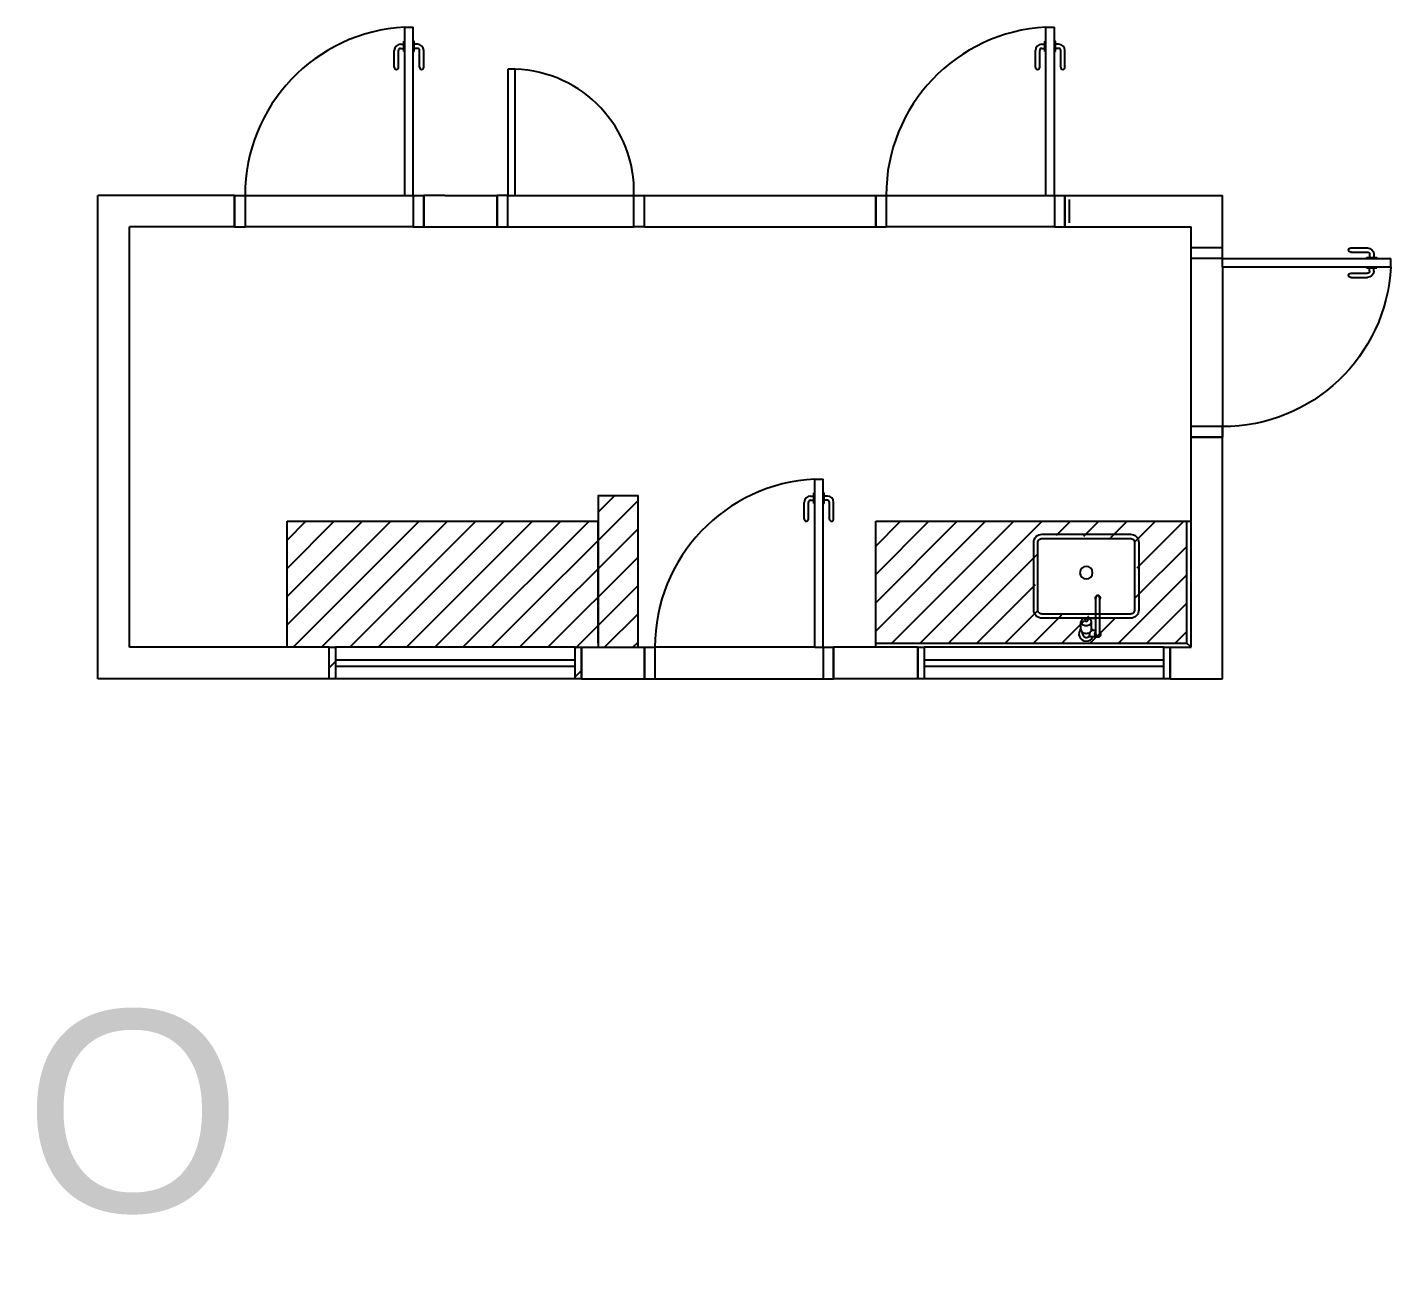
# Model space of a CAD drawing. Extents: x -36 to 357, y 137 to 237.
# Drawn here: x 41.98 to 48.47, y 165.79 to 171.72 of the extents above; entities that cross this region are included whole.
import ezdxf

# ---------------------------------------------------------------- set-up
doc = ezdxf.new("R2010")
doc.units = 0
doc.header["$LTSCALE"] = 0.01
doc.layers.get('0').update_dxf_attribs({"linetype": 'CONTINUOUS'})
for name, color, linetype in [('01', 1, 'CONTINUOUS'), ('A-PORTA', 3, 'CONTINUOUS'), ('AR-ALV', 5, 'CONTINUOUS'), ('ARQ-EQP-VISTA', 1, 'CONTINUOUS')]:
    doc.layers.add(name, color=color, linetype=linetype)
doc.styles.get("Standard").update_dxf_attribs({"font": 'ARIALUNI.TTF'})
pattern_1 = [(45, (-0.80415, -0.82486), (-0.06735192, 0.06735192), [])]

# ---------------------------------------------------------------- blocks, each defined once
blk = doc.blocks.new('cuba50x40')
at = {"layer": 'ARQ-EQP-VISTA'}
for points in [[(0.5625, 0.04), (0.5625, 0.36, 0.414214), (0.5225, 0.4), (0.1025, 0.4, 0.414214), (0.0625, 0.36), (0.0625, 0.04, 0.414214), (0.1025, 0), (0.5225, 0, 0.414214)], [(0.5425, 0.04), (0.5425, 0.36, 0.414214), (0.5225, 0.38), (0.1025, 0.38, 0.414214), (0.0825, 0.36), (0.0825, 0.04, 0.414214), (0.1025, 0.02), (0.5225, 0.02, 0.414214)]]:
    blk.add_lwpolyline(points, format="xyb", close=True, dxfattribs=at)
blk.add_circle((0.3125, 0.1832), 0.03, dxfattribs=at)
blk = doc.blocks.new('P-PM801')
at = {"layer": 'A-PORTA', "color": 0}
for p, q in [((-0.09, 0.15), (-0.09, 0.95)), ((-0.09, 0.95), (-0.05, 0.95)), ((-0.05, 0.15), (-0.05, 0.95)), ((-0.9, 0.15), (-0.9, 0)), ((-0.9, 0.15), (-0.85, 0.15)), ((-0.85, 0.15), (-0.85, 0)), ((-0.09, 0.15), (-0.05, 0.15)), ((-0.05, 0.15), (-0.05, 0)), ((-0.05, 0.15), (0, 0.15)), ((0, 0.15), (0, 0)), ((-0.05, 0), (0, 0)), ((-0.9, 0), (-0.85, 0))]:
    blk.add_line(p, q, dxfattribs=at)
at = {"layer": 'A-PORTA', "color": 1}
for p, q in [((-0.11, 0.8696), (-0.095, 0.8696)), ((-0.11, 0.8496), (-0.095, 0.8496)), ((-0.095, 0.8346), (-0.095, 0.8846)), ((-0.095, 0.8846), (-0.09, 0.8846)), ((-0.045, 0.8846), (-0.05, 0.8846)), ((-0.045, 0.8346), (-0.045, 0.8846)), ((-0.03, 0.8696), (-0.045, 0.8696)), ((-0.03, 0.8496), (-0.045, 0.8496)), ((-0.14, 0.7596), (-0.14, 0.8396)), ((-0.12, 0.7596), (-0.12, 0.8396)), ((-0.095, 0.8346), (-0.09, 0.8346)), ((-0.045, 0.8346), (-0.05, 0.8346)), ((-0.02, 0.7596), (-0.02, 0.8396)), ((0, 0.7596), (0, 0.8396))]:
    blk.add_line(p, q, dxfattribs=at)
for centre, radius, start, end in [((-0.05, 0.151), 0.8, 92.86598, 180.07166), ((-0.11, 0.8396), 0.03, 90, 180), ((-0.11, 0.8396), 0.01, 90, 180), ((-0.03, 0.8396), 0.03, 0, 90), ((-0.03, 0.8396), 0.01, 0, 90), ((-0.13, 0.7596), 0.01, 180, 0), ((-0.01, 0.7596), 0.01, 180, 360)]:
    blk.add_arc(centre, radius, start, end, dxfattribs=at)

msp = doc.modelspace()

# ---------------------------------------------------------------- hatches: boundary and pattern name
at = {"layer": '01'}
h = msp.add_hatch(dxfattribs=at)
h.set_pattern_fill('ANSI31', color=10, scale=0.03)
h.set_pattern_definition(pattern_1)
h.paths.add_polyline_path([(44.6158, 168.7673), (44.6158, 168.6173), (44.5858, 168.6173), (44.5858, 168.7673), (43.4455, 168.7673), (43.4455, 168.6173), (43.4155, 168.6173), (43.4155, 168.7673), (43.2155, 168.7673), (43.2155, 169.3673), (44.6955, 169.3673), (44.6955, 169.4873), (44.8855, 169.4873), (44.8855, 168.7673)])
h = msp.add_hatch(dxfattribs=at)
h.set_pattern_fill('ANSI31', color=10, scale=0.03)
h.set_pattern_definition(pattern_1)
h.paths.add_polyline_path([(47.4955, 168.7873), (47.4955, 169.3673), (46.0155, 169.3673), (46.0155, 168.7873)])
h.paths.add_polyline_path([(47.0095, 168.9055), (47.0091, 168.9055, -0.67849), (47.0429, 168.8921), (47.0433, 168.8945, 0.290219), (47.007, 168.9049, 0.411611), (46.9917, 168.8957, -0.147325)], flags=16)
h.paths.add_polyline_path([(46.787, 169.2655, -0.414214), (46.807, 169.2855), (46.8416, 169.2855, 1.303225), (46.787, 169.2309), (46.787, 169.3055), (47.227, 169.2855, -0.414214), (47.247, 169.2655), (47.267, 169.2655, 0.767327), (47.1923, 169.2855), (47.267, 169.2855), (47.247, 168.9455, -0.414214), (47.227, 168.9255), (47.1923, 168.9255, 1.303225), (47.247, 168.9802), (47.247, 168.9055), (46.807, 168.9255, -0.414214), (46.787, 168.9455), (46.767, 168.9455, 0.767327), (46.8416, 168.9255), (46.767, 168.9255)], flags=16)
h.paths.add_polyline_path([(47.017, 168.8334, 3.329283), (47.0242, 168.8155, 1.376317), (47.0471, 168.8503, -0.261761), (47.017, 168.8334, -1.028226), (46.989, 168.8471, 0.23295)], flags=16)
h.paths.add_polyline_path([(47.042, 168.8559, -0.083262), (47.0486, 168.8464), (47.042, 168.8464)], flags=16)
h.paths.add_polyline_path([(47.0072, 168.9055), (47.0206, 168.9, -0.414214), (47.0245, 168.8962, -0.133256), (47.0239, 168.8942, -0.106756), (47.0223, 168.8924, -2.267807), (47.0161, 168.8992), (47.0275, 168.9008, -1.184988)], flags=16)

# ---------------------------------------------------------------- linework, layer by layer
at = {"layer": 'AR-ALV', "color": 1}
for p, q in [((44.3005, 171.5173), (44.2655, 171.5173)), ((44.2655, 171.5173), (44.2655, 170.9173)), ((44.3005, 170.9173), (44.3005, 171.5173)), ((42.3155, 168.6173), (42.3155, 170.9173)), ((42.9655, 170.9173), (42.3155, 170.9173)), ((42.9655, 170.7673), (42.9655, 170.9173)), ((43.0155, 170.9173), (43.7755, 170.9173)), ((43.8655, 170.7673), (43.8655, 170.9173)), ((43.9655, 170.9173), (43.8655, 170.9173)), ((43.9655, 170.9173), (44.2155, 170.9173)), ((44.2155, 170.7673), (44.2155, 170.9173)), ((44.2155, 170.7673), (44.2155, 170.9173)), ((44.2655, 170.9173), (44.2155, 170.9173)), ((44.2155, 170.9173), (44.2155, 170.7673)), ((44.2655, 170.7673), (44.2655, 170.9173)), ((44.2655, 170.9173), (44.3005, 170.9173)), ((44.3005, 170.9173), (44.8655, 170.9173)), ((44.8655, 170.7673), (44.8655, 170.9173)), ((44.8655, 170.9173), (44.9155, 170.9173)), ((44.9155, 170.7673), (44.9155, 170.9173)), ((44.9155, 170.9173), (45.3155, 170.9173)), ((44.9155, 170.7673), (44.9155, 170.9173)), ((44.9155, 170.7673), (44.9155, 170.9173)), ((44.9155, 170.7673), (44.9155, 170.9173)), ((45.3155, 170.9173), (46.0155, 170.9173)), ((46.0155, 170.7673), (46.0155, 170.9173)), ((46.0655, 170.9173), (46.8255, 170.9173)), ((46.9155, 170.7673), (46.9155, 170.9173)), ((46.9155, 170.9173), (47.6655, 170.9173)), ((47.6655, 170.7673), (47.6655, 170.9173)), ((46.9355, 170.8973), (46.9355, 170.7873)), ((42.4655, 168.7673), (42.4655, 170.7673)), ((42.9655, 170.7673), (42.4655, 170.7673)), ((43.8155, 170.7673), (43.0155, 170.7673)), ((43.8655, 170.7673), (44.2155, 170.7673)), ((44.2155, 170.7673), (44.2655, 170.7673)), ((44.2655, 170.7673), (44.8655, 170.7673)), ((44.9155, 170.7673), (44.8655, 170.7673)), ((44.9155, 170.7673), (46.0155, 170.7673)), ((46.8655, 170.7673), (46.0655, 170.7673)), ((46.9155, 170.7673), (47.5155, 170.7673)), ((47.5155, 170.6673), (47.5155, 170.7673)), ((47.6655, 170.6673), (47.6655, 170.7673)), ((47.6655, 170.6673), (47.5155, 170.6673)), ((47.5155, 169.7673), (47.5155, 170.6173)), ((47.6655, 170.5773), (47.6655, 169.7673)), ((47.6655, 169.8173), (47.5155, 169.8173)), ((47.5155, 168.7673), (47.5155, 169.7673)), ((47.5155, 169.7673), (47.6655, 169.7673)), ((47.6655, 168.6173), (47.6655, 169.7673)), ((43.2155, 168.7673), (43.2155, 169.3673)), ((43.2155, 169.3673), (44.6955, 169.3673)), ((44.6955, 168.7873), (44.6955, 169.3673)), ((46.0155, 169.3673), (47.5155, 169.3673)), ((46.0155, 168.7673), (46.0155, 169.3673)), ((47.4955, 168.7873), (47.4955, 169.3673)), ((47.062, 168.8314), (47.062, 169.0014)), ((47.082, 168.8314), (47.082, 169.0014)), ((47.0244, 168.9055), (47.062, 168.9055)), ((46.992, 168.8511), (46.992, 168.8887)), ((46.9995, 168.8314), (46.9995, 168.8384)), ((47.0345, 168.8314), (47.0345, 168.8384)), ((47.062, 168.8464), (47.0411, 168.8464)), ((47.042, 168.8511), (47.042, 168.8887)), ((43.4155, 168.7673), (42.4655, 168.7673)), ((43.4155, 168.6173), (43.4155, 168.7673)), ((43.4155, 168.6173), (43.4155, 168.7673)), ((44.5858, 168.7673), (43.4455, 168.7673)), ((44.6158, 168.6173), (44.6158, 168.7673)), ((44.6158, 168.7673), (44.9155, 168.7673)), ((44.6159, 168.6173), (44.6159, 168.7673)), ((44.9155, 168.6173), (44.9155, 168.7673)), ((45.7255, 168.7673), (44.9655, 168.7673)), ((46.2155, 168.7673), (45.8155, 168.7673)), ((45.8155, 168.6173), (45.8155, 168.7673)), ((46.0155, 168.7873), (47.4955, 168.7873)), ((46.2155, 168.6173), (46.2155, 168.7673)), ((46.2155, 168.6173), (46.2155, 168.7673)), ((46.2155, 168.7673), (46.2155, 168.6173)), ((46.2155, 168.6173), (46.2155, 168.7673)), ((47.3858, 168.7673), (46.2455, 168.7673)), ((47.072, 168.8164), (47.0284, 168.8164)), ((47.4155, 168.6173), (47.4155, 168.7673)), ((47.4155, 168.6173), (47.4155, 168.7673)), ((47.4155, 168.7673), (47.4155, 168.6173)), ((47.4158, 168.7673), (47.5155, 168.7673)), ((47.5155, 168.7673), (47.4955, 168.7873)), ((43.4455, 168.7073), (44.5858, 168.7073)), ((46.2455, 168.7073), (47.3858, 168.7073)), ((43.4455, 168.6773), (44.5858, 168.6773)), ((46.2455, 168.6773), (47.3858, 168.6773)), ((43.4155, 168.6173), (42.3155, 168.6173)), ((44.5858, 168.6173), (43.4455, 168.6173)), ((44.6158, 168.6173), (44.9155, 168.6173)), ((44.9655, 168.6173), (45.7655, 168.6173)), ((46.2155, 168.6173), (45.8155, 168.6173)), ((47.3858, 168.6173), (46.2455, 168.6173)), ((47.4158, 168.6173), (47.6655, 168.6173))]:
    msp.add_line(p, q, dxfattribs=at)
msp.add_lwpolyline([(44.8655, 168.7673), (44.8855, 168.7673), (44.8855, 169.4873), (44.6955, 169.4873), (44.6955, 168.7673)], dxfattribs=at)
for points in [[(47.042, 168.8887, 0.133256), (47.0402, 168.8951, 0.106756), (47.0346, 168.9012, 0.082828), (47.0269, 168.9049, 0.071352), (47.017, 168.9063, 0.071352), (47.007, 168.9049, 0.082828), (46.9993, 168.9012, 0.106756), (46.9937, 168.8951, 0.133256), (46.992, 168.8887, 0.133256), (46.9937, 168.8822, 0.106756), (46.9993, 168.8762, 0.082828), (47.007, 168.8724, 0.071352), (47.017, 168.871, 0.071352), (47.0269, 168.8724, 0.082828), (47.0346, 168.8762, 0.106756), (47.0402, 168.8822, 0.133256)], [(47.0095, 168.8962, 0.133256), (47.01, 168.8942, 0.106756), (47.0116, 168.8924, 0.082828), (47.014, 168.8913, 0.071352), (47.017, 168.8908, 0.071352), (47.0199, 168.8913, 0.082828), (47.0223, 168.8924, 0.106756), (47.0239, 168.8942, 0.133256), (47.0245, 168.8962, 0.133256), (47.0239, 168.8981, 0.106756), (47.0223, 168.8999, 0.082828), (47.0199, 168.901, 0.071352), (47.017, 168.9015, 0.071352), (47.014, 168.901, 0.082828), (47.0116, 168.8999, 0.106756), (47.01, 168.8981, 0.133256)]]:
    msp.add_lwpolyline(points, format="xyb", close=True, dxfattribs=at)
msp.add_lwpolyline([(46.992, 168.8511, 0.133256), (46.9937, 168.8446, 0.106756), (46.9993, 168.8386, 0.082828), (47.007, 168.8348, 0.071352), (47.017, 168.8334, 0.071352), (47.0269, 168.8348, 0.082828), (47.0346, 168.8386, 0.106756), (47.0402, 168.8446, 0.133256), (47.042, 168.8511, 0.133256)], format="xyb", dxfattribs=at)
for points in [[(43.4455, 168.6173), (43.4155, 168.6173), (43.4155, 168.7673), (43.4455, 168.7673)], [(44.6158, 168.6173), (44.5858, 168.6173), (44.5858, 168.7673), (44.6158, 168.7673)], [(46.2455, 168.6173), (46.2155, 168.6173), (46.2155, 168.7673), (46.2455, 168.7673)], [(47.4158, 168.6173), (47.3858, 168.6173), (47.3858, 168.7673), (47.4158, 168.7673)]]:
    msp.add_lwpolyline(points, close=True, dxfattribs=at)
for centre, radius, start, end in [((44.283, 170.9348), 0.5828, 358.27919, 88.27919), ((47.072, 169.0014), 0.0125, 323.1301, 216.8699), ((47.072, 169.0014), 0.01, 0.00012, 180.00012), ((47.017, 168.8314), 0.035, 135.58469, 334.62307), ((47.017, 168.8314), 0.0175, 180, 294.61998), ((47.017, 168.8314), 0.0175, 301.00272, 0), ((47.017, 168.8314), 0.035, 25.37693, 44.41531), ((47.072, 168.8314), 0.015, 131.81031, 48.18969), ((47.072, 168.8314), 0.01, 180.00021, 0.00021), ((47.0284, 168.8064), 0.01, 90, 114.61998)]:
    msp.add_arc(centre, radius, start, end, dxfattribs=at)

# ---------------------------------------------------------------- block references
for p in [(43.8655, 170.7673), (46.9155, 170.7673), (45.8155, 168.6173)]:
    msp.add_blockref('P-PM801', p, dxfattribs=at)
at = {"layer": 'AR-ALV', "color": 1, "xscale": -1}
for name, p, rotation in [('P-PM801', (47.5155, 170.6673), 269.9999999999755), ('cuba50x40', (46.7045, 169.3055), 180)]:
    msp.add_blockref(name, p, dxfattribs=dict(at, rotation=rotation))

# ---------------------------------------------------------------- texts
msp.add_text('ÁREA DE SERVIÇO', height=0.957336).set_placement((30.7412, 166.0816))

doc.saveas('drawing.dxf')
